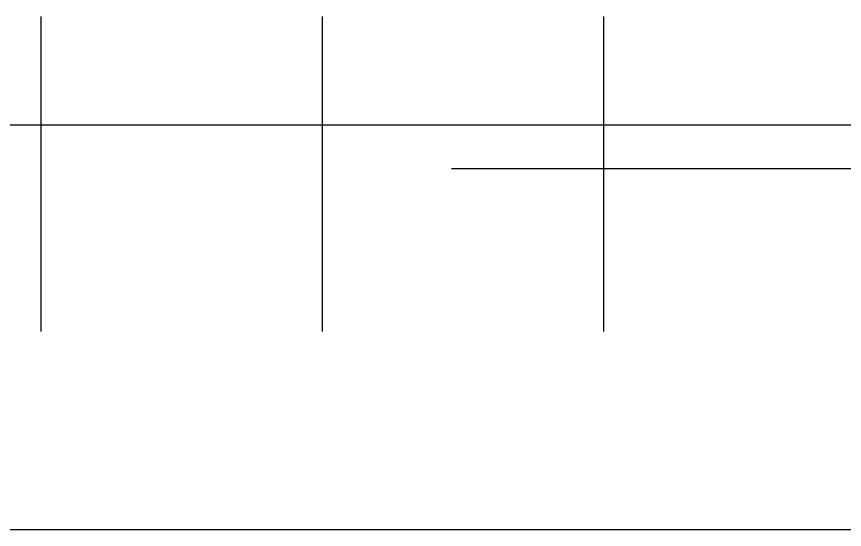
# Model space of a CAD drawing. Extents: x 0 to 199, y 0 to 166.
# Drawn here: x 77.82 to 87.23, y 115.34 to 121.17 of the extents above; entities that cross this region are included whole.
import ezdxf

# ---------------------------------------------------------------- set-up
doc = ezdxf.new("R2010")
doc.units = 0
doc.linetypes.add('CENTER', pattern=[50.8, 31.75, -6.35, 6.35, -6.35])
doc.linetypes.add('DASHED', pattern=[19.05, 12.7, -6.35])
doc.layers.get('0').update_dxf_attribs({"linetype": 'CONTINUOUS'})
doc.layers.add('CENTER', color=1, linetype='CENTER')

msp = doc.modelspace()

# ---------------------------------------------------------------- linework, layer by layer
at = {"color": 7, "linetype": 'CONTINUOUS'}
for p, q in [((26.6986, 119.9367), (132.6986, 119.9367)), ((64.6986, 115.337), (94.6986, 115.337))]:
    msp.add_line(p, q, dxfattribs=at)
at = {"color": 3, "linetype": 'DASHED'}
msp.add_line((133.5646, 119.4367), (25.8326, 119.4367), dxfattribs=at)
at = {"layer": 'CENTER', "color": 1, "linetype": 'CENTER'}
for p, q in [((78.0986, 117.5866), (78.0986, 121.1683)), ((81.2986, 117.5866), (81.2986, 121.1683)), ((84.4986, 117.5866), (84.4986, 121.1683))]:
    msp.add_line(p, q, dxfattribs=at)

doc.saveas('drawing.dxf')
